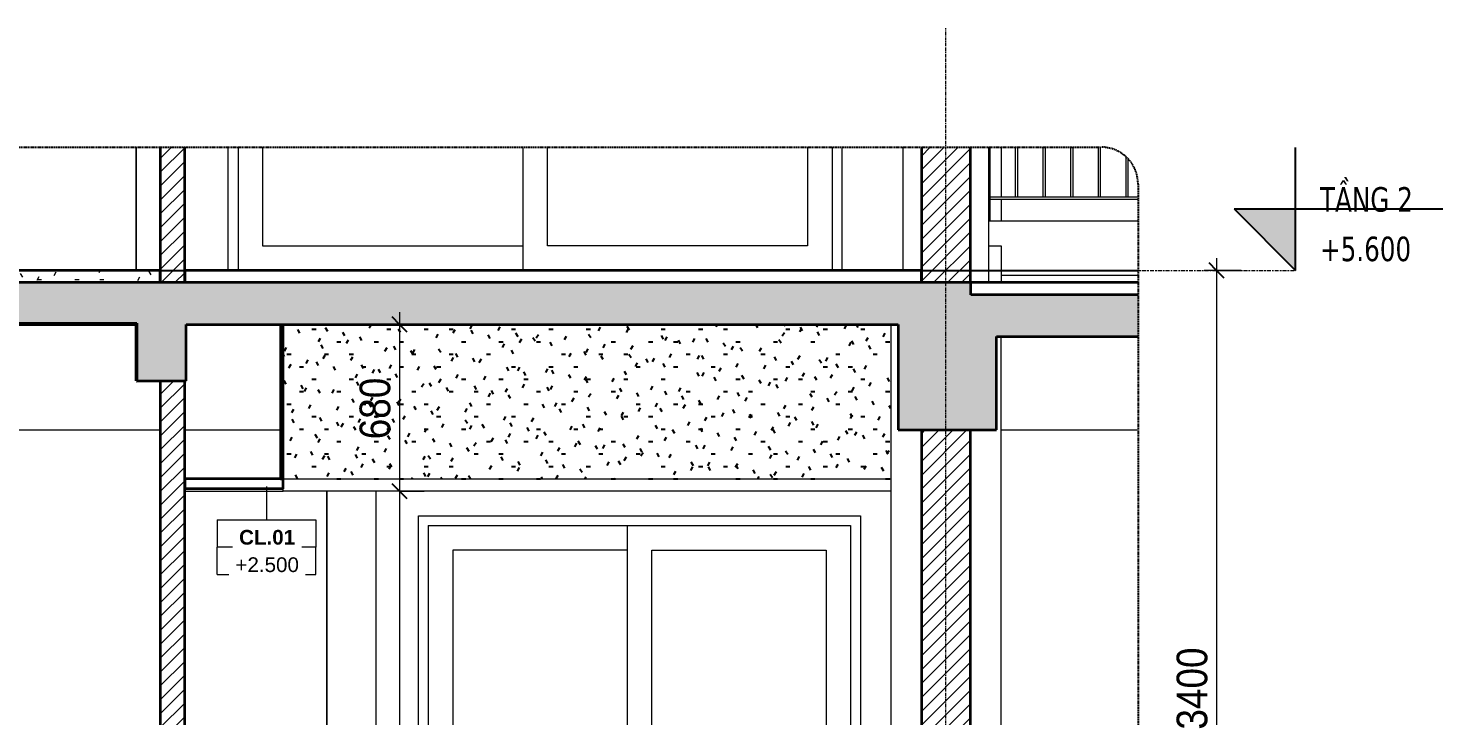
# Model space of a CAD drawing. Header units: millimetres. Extents: x 42054 to 236235, y 253 to 78637.
# Drawn here: x 127290 to 133051, y 3785 to 6586 of the extents above; entities that cross this region are included whole.
import ezdxf

# ---------------------------------------------------------------- set-up
doc = ezdxf.new("R2010")
doc.units = ezdxf.units.MM
for name, pattern in [('Centre', [31.75, 6.35, -4.7625, 15.875, -4.7625]), ('Grid Line', [22.225, 12.7, -3.175, 3.175, -3.175]), ('Hidden', [7.14375, 4.7625, -2.38125]), ('IMPORT-CENTER _2_', [40.64, 25.4, -5.08, 5.08, -5.08])]:
    doc.linetypes.add(name, pattern=pattern)
for name, color, linetype, lineweight in [('0-5', 130, 'Continuous', 5), ('A-ANNO-DIMS', 211, 'Continuous', 9), ('A-ANNO-DIMS-50', 211, 'Continuous', 9), ('A-CLNG', 13, 'Continuous', 18), ('A-CLNG-1', 250, 'Continuous', 35), ('A-CLNG-2', 7, 'Continuous', 18), ('A-CLNG-FNSH-1', 7, 'Continuous', 18), ('A-CLNG-IDEN', 151, 'Continuous', 9), ('A-CLNG-PATT-1', 7, 'Continuous', 18), ('A-CLNG-PATT-2', 31, 'Continuous', 25), ('A-DETL-GENF', 92, 'Continuous', 18), ('A-DETL-GENF-4', 92, 'Hidden', 25), ('A-DETL-GENF-5', 9, 'Continuous', 18), ('A-DETL-MEDM', 33, 'Continuous', 35), ('A-DOOR', 31, 'Continuous', 18), ('A-DOOR-FRAM-1', 31, 'Continuous', 18), ('A-DOOR-GLAZ-1', 31, 'Continuous', 18), ('A-FLOR-FNSH-1', 250, 'Continuous', 35), ('A-FLOR-HRAL', 11, 'Continuous', 18), ('A-FLOR-HRAL-1', 7, 'Continuous', 18), ('A-FLOR-LEVL', 51, 'Continuous', 9), ('A-FLOR-LEVL-1', 51, 'Continuous', 25), ('A-FLOR-LEVL-2', 51, 'Centre', 9), ('A-FLOR-PATT-1', 253, 'Continuous', 18), ('A-FLOR-PATT-3', 67, 'Continuous', 18), ('A-WALL', 113, 'Continuous', 18), ('A-WALL-2', 250, 'Continuous', 35), ('A-WALL-3', 7, 'Continuous', 18), ('A-WALL-PATT-1', 9, 'Continuous', 18), ('A-WALL-PATT-2', 111, 'Continuous', 18), ('G-IMPT', 8, 'Continuous', 18), ('G-IMPT-5', 8, 'IMPORT-CENTER _2_', 18), ('M-EQPM', 50, 'Continuous', 18), ('M-EQPM-3', 50, 'Continuous', 25), ('S-BEAM-1', 7, 'Continuous', 18), ('S-BEAM-2', 90, 'Continuous', 50), ('S-BEAM-3', 191, 'Continuous', 5), ('S-COLS', 52, 'Continuous', 18), ('S-COLS-8', 7, 'Continuous', 18), ('S-GRID-1', 1, 'Grid Line', 9)]:
    doc.layers.add(name, color=color, linetype=linetype, lineweight=lineweight)
doc.styles.add('Arial_3', font='arial.ttf', dxfattribs={"height": 60})
doc.styles.add('Arial_B_3', font='arialbd.ttf', dxfattribs={"height": 60})
doc.styles.add('Tahoma_B_1', font='tahomabd.ttf', dxfattribs={"width": 0.85, "height": 100})
doc.styles.add('UTM Avo', font='', dxfattribs={"width": 0.9, "height": 125})
doc.styles.get('UTM Avo').set_extended_font_data('UTM Avo')
doc.dimstyles.new('1_Dim_chi_tiet_2_5', dxfattribs={"dimscale": 304.8, "dimtxt": 124.912619, "dimasz": 0.19685, "dimexe": 0.164042, "dimexo": 0.0625, "dimgap": 0.016404, "dimtad": 1, "dimdec": 0, "dimrnd": 5, "dimzin": 0, "dimdsep": 46, "dimtxsty": 'UTM Avo', "dimblk1": 'OBLIQUE', "dimblk2": 'OBLIQUE', "dimsah": 1, "dimcen": 0.09, "dimdle": 0.164042, "dimazin": 0, "dimtfac": 1, "dimtdec": 4, "dimtix": 1, "dimtmove": 0, "dimatfit": 3, "dimfxl": 0.328084, "dimfxlon": 1, "dimtvp": 1, "dimtolj": 1, "dimtzin": 0, "dimarcsym": 2})
pattern_1 = [(50, (-63782, 15773.77), (364.368, -31.878), [38.1, -419.1]), (355, (-63782, 15773.77), (-70.486, 382.113), [30.48, -335.28]), (100.451, (-63751.62, 15771.12), (293.885, 350.233), [32.38, -356.18]), (46.184, (-63782, 15875.38), (542.158, -84.086), [57.15, -628.65]), (96.636, (-63736.8, 15868.37), (474.805, 494.855), [48.57, -534.27]), (351.184, (-63782, 15875.4), (474.81, 494.85), [45.72, -502.92]), (21, (-63731.2, 15849.98), (303.2285, -204.5305), [38.1, -419.1]), (326, (-63731.2, 15849.98), (123.604, 368.376), [30.48, -335.28]), (71.451, (-63705.92, 15832.93), (426.834, 163.843), [32.38, -356.18]), (37.5, (-63781.99, 15773.77), (6.1766, 169.1102), [3.353, -327.863, 3.353, -337.007, -336.55]), (37.5, (-63781.99, 15773.77), (6.1766, 169.1102), [-671.576, 3.353, -333.197]), (7.5, (-63781.99, 15773.77), (133.639, 200.3615), [3.353, -190.703, 3.353, -320.243, -128.27]), (7.5, (-63781.99, 15773.77), (133.639, 200.3615), [-517.652, 3.353, -124.917]), (327.5, (-63895.27, 15773.77), (271.1818, -11.4584), [3.353, -123.647, 3.353, -392.887, -525.78]), (327.5, (-63895.27, 15773.77), (271.1818, -11.4584), [-523.24, 3.353, -522.427]), (317.5, (-63946.07, 15773.77), (296.2585, 50.853), [3.353, -161.747, 3.353, -259.791, -373.38]), (317.5, (-63946.07, 15773.77), (296.2585, 50.853), [-428.244, 3.353, -370.027]), (45, (-63781.99, 15773.77), (-125.7236, 125.7236), []), (45, (-63781.99, 15964.27), (-125.7236, 125.7236), [])]
pattern_2 = [(45, (-63781.988, 15773.775), (-28.28427, 28.28427), [])]
pattern_3 = [(0, (-63781.99, 15773.775), (203.2, 50.8), [16.764, -135.636, 16.764, -135.636, -812.8]), (0, (-63781.99, 15773.775), (203.2, 50.8), [-304.8, 16.764, -288.036, 16.764, -135.636, -355.6]), (0, (-63781.99, 15773.775), (203.2, 50.8), [-762, 16.764, -84.836, 16.764, -237.236]), (120, (-63705.79, 15799.175), (-145.5941, 150.57636), [16.764, -135.636, 16.764, -948.436]), (120, (-63705.79, 15799.175), (-145.5941, 150.57636), [-169.164, -135.636, 16.764, -288.036, -508]), (120, (-63705.79, 15799.175), (-145.5941, 150.57636), [-609.6, 16.764, -135.636, 16.764, -338.836]), (120, (-63705.79, 15799.175), (-145.5941, 150.57636), [-778.764, -84.836, 16.764, -237.236]), (240, (-63680.39, 15900.775), (-57.6059, -201.37636), [16.764, -135.636, 16.764, -948.436]), (240, (-63680.39, 15900.775), (-57.6059, -201.37636), [-169.164, -135.636, 16.764, -288.036, -508]), (240, (-63680.39, 15900.775), (-57.6059, -201.37636), [-609.6, 16.764, -135.636, 16.764, -338.836]), (240, (-63680.39, 15900.775), (-57.6059, -201.37636), [-778.764, -84.836, 16.764, -237.236])]
pattern_4 = [(45, (128982.67, 15773.775), (-28.28427, 28.28427), [])]

# ---------------------------------------------------------------- blocks, each defined once
blk = doc.blocks.new('NCV_TKTC_KET CAU_rvt-7-TKCS_CĂN HỘ LOẠI 1A - MẶT CẮT 6')
at = {"layer": 'A-FLOR-PATT-1'}
h = blk.add_hatch(dxfattribs=at)
h.set_pattern_fill('FP_13', color=256, style=0, pattern_type=2)
h.set_pattern_definition(pattern_1)
h.paths.add_polyline_path([(-65032.2, 5380), (-65032.2, 5385), (-68536.9, 5385), (-68536.9, 5380), (-65135.2, 5380)])
h.paths.add_polyline_path([(-70841.9, 5380), (-70111.9, 5380), (-70111.9, 5385), (-70841.9, 5385)])
h.paths.add_polyline_path([(-69835.3, 5500), (-69835.3, 5550), (-69836.9, 5550), (-69836.9, 5500)])
h = blk.add_hatch(dxfattribs=at)
h.set_pattern_fill('FP_13', color=256, style=0, pattern_type=2)
h.set_pattern_definition(pattern_1)
h.paths.add_polyline_path([(-65032.2, 5380), (-65032.2, 5385), (-68536.9, 5385), (-68536.9, 5380), (-65135.2, 5380)])
h.paths.add_polyline_path([(-70841.9, 5380), (-70111.9, 5380), (-70111.9, 5385), (-70841.9, 5385)])
h.paths.add_polyline_path([(-69835.3, 5500), (-69835.3, 5550), (-69836.9, 5550), (-69836.9, 5500)])
at = {"layer": 'S-BEAM-3'}
blk.add_hatch(color=256, dxfattribs=at).paths.add_polyline_path([(-65032.2, 5150), (-65032.2, 5380), (-65034.3, 5380), (-65034.3, 5150)])
at = {"layer": 'A-FLOR-FNSH-1'}
blk.add_line((-68536.9, 5380), (-65032.2, 5380), dxfattribs=at)
at = {"layer": 'S-BEAM-1'}
for p, q in [((-61561.9, 5700), (-61511.9, 5700)), ((-61511.9, 5700), (-61511.9, 5550)), ((-68536.9, 4950), (-64936.9, 4950)), ((-64836.9, 4950), (-64446.9, 4950)), ((-61511.9, 4950), (-60954.4, 4950))]:
    blk.add_line(p, q, dxfattribs=at)
at = {"layer": 'S-BEAM-2'}
for p, q in [((-65034.3, 5385.1), (-65034.3, 5150)), ((-65034.3, 5150), (-65032.2, 5150))]:
    blk.add_line(p, q, dxfattribs=at)
at = {"layer": 'S-COLS-8'}
for p, q in [((-61911.9, 6101.8), (-61911.9, 5600)), ((-61561.9, 5550), (-61561.9, 6101.8)), ((-61961.9, 5380), (-61961.9, 2200)), ((-61511.9, 2150), (-61511.9, 5330))]:
    blk.add_line(p, q, dxfattribs=at)
blk = doc.blocks.new('Railing - 10mm-V98-TKCS_CĂN HỘ LOẠI 1A - MẶT CẮT 6')
at = {"layer": 'A-FLOR-HRAL-1'}
for p, q in [((-61004.4, 6062.5), (-61004.4, 5900)), ((-60994.4, 5900), (-60994.4, 6052.8))]:
    blk.add_line(p, q, dxfattribs=at)
blk = doc.blocks.new('Railing - 10mm-901206-TKCS_CĂN HỘ LOẠI 1A - MẶT CẮT 6')
at = {"layer": 'A-FLOR-HRAL-1'}
for p, q in [((-68756.5, 6101.8), (-68756.5, 5900)), ((-68746.5, 5900), (-68746.5, 6101.8))]:
    blk.add_line(p, q, dxfattribs=at)
blk = doc.blocks.new('Railing - 50 x 10mm-V97-TKCS_CĂN HỘ LOẠI 1A - MẶT CẮT 6')
at = {"layer": 'A-FLOR-HRAL-1'}
blk.add_line((-69759, 5800), (-69759, 6101.8), dxfattribs=at)
blk = doc.blocks.new('Railing - Railing-883275-TKCS_CĂN HỘ LOẠI 1A - MẶT CẮT 6')
at = {"layer": 'A-FLOR-HRAL-1'}
for p, q in [((-61561.9, 5900), (-60954.4, 5900)), ((-61561.9, 5890), (-60954.4, 5890))]:
    blk.add_line(p, q, dxfattribs=at)
for name, p in [('Railing - 50 x 10mm-V97-TKCS_CĂN HỘ LOẠI 1A - MẶT CẮT 6', (8202.1, 0)), ('Railing - 10mm-901206-TKCS_CĂN HỘ LOẠI 1A - MẶT CẮT 6', (7302.1, 0)), ('Railing - 10mm-901206-TKCS_CĂN HỘ LOẠI 1A - MẶT CẮT 6', (7414.6, 0)), ('Railing - 10mm-901206-TKCS_CĂN HỘ LOẠI 1A - MẶT CẮT 6', (7527.1, 0)), ('Railing - 10mm-901206-TKCS_CĂN HỘ LOẠI 1A - MẶT CẮT 6', (7639.6, 0)), ('Railing - 10mm-V98-TKCS_CĂN HỘ LOẠI 1A - MẶT CẮT 6', (0, 0))]:
    blk.add_blockref(name, p)
blk = doc.blocks.new('NCV_TKTC_TANG 2_rvt-6-TKCS_CĂN HỘ LOẠI 1A - MẶT CẮT 6')
at = {"layer": 'A-FLOR-PATT-3'}
h = blk.add_hatch(dxfattribs=at)
h.set_pattern_fill('FP_15', color=256, style=0, pattern_type=2)
h.set_pattern_definition(pattern_3)
h.paths.add_polyline_path([(-68435.3, 5550), (-64936.9, 5550), (-64936.9, 5600), (-68536.9, 5600), (-68536.9, 5550)])
at = {"layer": 'A-WALL-PATT-1'}
h = blk.add_hatch(dxfattribs=at)
h.set_pattern_fill('FP_14', color=256, style=0, pattern_type=2)
h.set_pattern_definition(pattern_2)
h.paths.add_polyline_path([(-64936.9, 5550), (-64836.9, 5550.5), (-64836.9, 6101.8), (-64936.9, 6101.8), (-64936.9, 5571.2)])
at = {"layer": 'A-FLOR-FNSH-1'}
for p, q in [((-64936.9, 5600), (-68536.9, 5600)), ((-64936.9, 5550), (-64936.9, 5600)), ((-61836.9, 5600), (-64836.9, 5600)), ((-64836.9, 5600), (-64836.9, 5550)), ((-61836.9, 5550), (-61836.9, 5600)), ((-60954.4, 5550), (-61635.3, 5550))]:
    blk.add_line(p, q, dxfattribs=at)
at = {"layer": 'A-WALL-2'}
for p, q in [((-64936.9, 6101.8), (-64936.9, 5550)), ((-64836.9, 5550), (-64836.9, 6101.8))]:
    blk.add_line(p, q, dxfattribs=at)
at = {"layer": 'A-WALL-3'}
for p, q in [((-60954.4, 5800), (-61561.9, 5800)), ((-61511.9, 5580), (-60954.4, 5580))]:
    blk.add_line(p, q, dxfattribs=at)
at = {"layer": 'A-FLOR-HRAL'}
blk.add_blockref('Railing - Railing-883275-TKCS_CĂN HỘ LOẠI 1A - MẶT CẮT 6', (0, 0), dxfattribs=at)
blk = doc.blocks.new('CL_01-VÁCH DỰNG THẠCH CAO CĂN HỘ LOẠI 1-6A - CL_01-VÁCH DỰNG THẠCH CAO CĂN HỘ LOẠI 1-6A-815473-TKCS_CĂN HỘ LOẠI 1A - MẶT CẮT 6')
at = {"layer": 'A-CLNG-PATT-2'}
h = blk.add_hatch(dxfattribs=at)
h.set_pattern_fill('FP_15', color=256, style=0, pattern_type=2)
h.set_pattern_definition(pattern_3)
h.paths.add_polyline_path([(-63395.2, 4750), (-61962, 4750), (-61962, 5380), (-64436.9, 5380), (-64436.9, 4750), (-63885.3, 4750)])
at = {"layer": 'A-CLNG-1'}
for p, q in [((-64446.9, 5380), (-64446.9, 4750)), ((-64436.9, 4750), (-64436.9, 5380)), ((-64446.9, 4750), (-64436.9, 4750))]:
    blk.add_line(p, q, dxfattribs=at)
blk = doc.blocks.new('NCV_TKTC_TANG 1_rvt-6-TKCS_CĂN HỘ LOẠI 1A - MẶT CẮT 6')
at = {"layer": 'A-CLNG-PATT-1'}
h = blk.add_hatch(dxfattribs=at)
h.set_pattern_fill('FP_18', color=256, style=0, pattern_type=2)
h.set_pattern_definition([(0, (-63781.99, 15773.77), (406.4, 101.6), [16.764, -288.036, 16.764, -288.036, -1625.6]), (0, (-63781.99, 15773.77), (406.4, 101.6), [-609.6, 16.764, -592.836, 16.764, -288.036, -711.2]), (0, (-63781.99, 15773.77), (406.4, 101.6), [-1524, 16.764, -186.436, 16.764, -491.236]), (120, (-63629.59, 15824.58), (-291.1882, 301.1527), [16.764, -288.036, 16.764, -1913.636]), (120, (-63629.59, 15824.58), (-291.1882, 301.1527), [-321.564, -288.036, 16.764, -592.836, -1016]), (120, (-63629.59, 15824.58), (-291.1882, 301.1527), [-1219.2, 16.764, -288.036, 16.764, -694.436]), (120, (-63629.59, 15824.58), (-291.1882, 301.1527), [-1540.764, -186.436, 16.764, -491.236]), (240, (-63578.79, 16027.77), (-115.2118, -402.7527), [16.764, -288.036, 16.764, -1913.636]), (240, (-63578.79, 16027.77), (-115.2118, -402.7527), [-321.564, -288.036, 16.764, -592.836, -1016]), (240, (-63578.79, 16027.77), (-115.2118, -402.7527), [-1219.2, 16.764, -288.036, 16.764, -694.436]), (240, (-63578.79, 16027.77), (-115.2118, -402.7527), [-1540.764, -186.436, 16.764, -491.236])])
h.paths.add_polyline_path([(-64645, 4700), (-64436.9, 4700), (-64436.9, 4710), (-64836.9, 4710), (-64836.9, 4700), (-64812.8, 4700)])
at = {"layer": 'A-WALL-PATT-1'}
h = blk.add_hatch(dxfattribs=at)
h.set_pattern_fill('FP_14', color=256, style=0, pattern_type=2)
h.set_pattern_definition(pattern_2)
h.paths.add_polyline_path([(-64836.9, 2150), (-64836.9, 5150), (-64936.9, 5150), (-64936.9, 2150)])
at = {"layer": 'A-CLNG-1'}
for p, q in [((-68536.9, 5380), (-65032.2, 5380)), ((-64436.9, 4750), (-64836.9, 4750)), ((-64836.9, 4750), (-64836.9, 4710)), ((-64436.9, 4710), (-64436.9, 4750)), ((-64436.9, 4710), (-64836.9, 4710))]:
    blk.add_line(p, q, dxfattribs=at)
at = {"layer": 'A-CLNG-2'}
for p, q in [((-64436.9, 4750), (-61961.9, 4750)), ((-61961.9, 4700), (-64436.9, 4700))]:
    blk.add_line(p, q, dxfattribs=at)
at = {"layer": 'A-CLNG-FNSH-1'}
for p, q in [((-64836.9, 4710), (-64836.9, 4700)), ((-64836.9, 4700), (-64436.9, 4700)), ((-64436.9, 4700), (-64436.9, 4710))]:
    blk.add_line(p, q, dxfattribs=at)
at = {"layer": 'A-WALL-2'}
for p, q in [((-64936.9, 5150), (-64936.9, 2150)), ((-64836.9, 2150), (-64836.9, 5150))]:
    blk.add_line(p, q, dxfattribs=at)
at = {"layer": 'A-CLNG'}
blk.add_blockref('CL_01-VÁCH DỰNG THẠCH CAO CĂN HỘ LOẠI 1-6A - CL_01-VÁCH DỰNG THẠCH CAO CĂN HỘ LOẠI 1-6A-815473-TKCS_CĂN HỘ LOẠI 1A - MẶT CẮT 6', (0, 0), dxfattribs=at)
blk = doc.blocks.new('DEG_02-DEG_03 - DEG_02B-1800x2400mm-CỬA ĐI 02 CÁNH TRƯỢT-2213204-TKCS_CĂN HỘ LOẠI 1A - MẶT CẮT 6')
at = {"layer": 'A-DOOR'}
for p, q in [((-63035.3, 4560), (-63035.3, 2200)), ((-62935.3, 4460), (-62225.3, 4460)), ((-62935.3, 2300), (-62935.3, 4460)), ((-62225.3, 4460), (-62225.3, 2300)), ((-62225.3, 2300), (-62935.3, 2300))]:
    blk.add_line(p, q, dxfattribs=at)
at = {"layer": 'A-DOOR', "flags": 128}
blk.add_lwpolyline([(-62173.8, 3408.7), (-62174.5, 3408.7), (-62175.9, 3408.7), (-62176.8, 3408.7), (-62176.8, 3408.7)], dxfattribs=at)
at = {"layer": 'A-DOOR'}
for centre, radius, start, end in [((-62175.3, 3400), 20, 360, 180), ((-62175.3, 3400), 20, 180, 240), ((-62176.8, 3399.2), 9.45, 90, 180), ((-62021.5, 3399.2), 164.8, 180, 199.13397), ((-62173.8, 3399.2), 9.45, 0, 90), ((-62329.1, 3399.2), 164.8, 340.86603, 0), ((-62175.3, 3400), 20, 300, 0), ((-62174.9, 3346), 2.34, 199.13397, 261.03098), ((-62175.7, 3346), 2.34, 278.96902, 340.86603)]:
    blk.add_arc(centre, radius, start, end, dxfattribs=at)
at = {"layer": 'A-DOOR-FRAM-1'}
for p, q in [((-63845.3, 4560), (-63845.3, 2200)), ((-63845.3, 4560), (-62125.3, 4560)), ((-62125.3, 4560), (-62125.3, 2200))]:
    blk.add_line(p, q, dxfattribs=at)
at = {"layer": 'A-DOOR-GLAZ-1'}
for p, q in [((-63745.3, 4460), (-63745.3, 2300)), ((-63035.3, 4460), (-63745.3, 4460)), ((-63745.3, 2300), (-63035.3, 2300))]:
    blk.add_line(p, q, dxfattribs=at)
blk = doc.blocks.new('DEG_02-DEG_03 - DEG_02-2500x2400mm-CỬA ĐI 02 CÁNH TRƯỢT-625766-TKCS_CĂN HỘ LOẠI 1A - MẶT CẮT 6')
at = {"layer": 'A-DOOR'}
for p, q in [((-63460.3, 6101.8), (-63460.3, 5600)), ((-63360.3, 5700), (-63360.3, 6101.8)), ((-62300.3, 6101.8), (-62300.3, 5700)), ((-62300.3, 5700), (-63360.3, 5700))]:
    blk.add_line(p, q, dxfattribs=at)
at = {"layer": 'A-DOOR-FRAM-1'}
for p, q in [((-64620.3, 6101.8), (-64620.3, 5600)), ((-62200.3, 6101.8), (-62200.3, 5600))]:
    blk.add_line(p, q, dxfattribs=at)
at = {"layer": 'A-DOOR-GLAZ-1'}
for p, q in [((-64520.3, 6101.8), (-64520.3, 5700)), ((-64520.3, 5700), (-63460.3, 5700))]:
    blk.add_line(p, q, dxfattribs=at)
blk = doc.blocks.new('TKTC_XREF_251221_MB TANG 2-7 - TKTC_XREF_260130_MB TANG 2-5_dwg_$cc-4746808-TKCS_CĂN HỘ LOẠI 1A - MẶT CẮT 6')
at = {"layer": 'G-IMPT-5'}
for p, q in [((-70218.5, 5600), (-70065.5, 5600)), ((-70142, 5600), (-70142, 5600))]:
    blk.add_line(p, q, dxfattribs=at)
at = {"layer": 'M-EQPM'}
for p, q in [((-70142, 5600), (-70196, 5600)), ((-70196, 5600), (-70142, 5600)), ((-70142, 5600), (-70154.5, 5600)), ((-70154.5, 5600), (-70142, 5600)), ((-70142, 5600), (-70129.4, 5600)), ((-70129.4, 5600), (-70142, 5600)), ((-70085.1, 5600), (-70085.1, 5600))]:
    blk.add_line(p, q, dxfattribs=at)
blk = doc.blocks.new('TKTC_XREF_251221_MB TANG 2-7 - TKTC_XREF_260130_MB TANG 2-5_dwg_CUM U_DN100-4746796-TKCS_CĂN HỘ LOẠI 1A - MẶT CẮT 6')
at = {"layer": 'G-IMPT'}
for p, q in [((-70142, 5600), (-70209.1, 5600)), ((-70209.1, 5600), (-70142, 5600)), ((-70142, 5600), (-70201.3, 5600)), ((-70201.3, 5600), (-70142, 5600)), ((-70142, 5600), (-70142, 5600)), ((-70077.1, 5600), (-70142, 5600)), ((-70077.1, 5600), (-70142, 5600)), ((-70077.1, 5600), (-70142, 5600)), ((-70077.1, 5600), (-70142, 5600)), ((-70075.2, 5600), (-70077.1, 5600)), ((-70077.1, 5600), (-70075.2, 5600)), ((-70075.2, 5600), (-70077.1, 5600)), ((-70077.1, 5600), (-70075.2, 5600)), ((-70070.4, 5600), (-70075.2, 5600)), ((-70075.2, 5600), (-70070.4, 5600)), ((-70075.2, 5600), (-70070.4, 5600)), ((-70075.2, 5600), (-70070.4, 5600)), ((-70070.4, 5600), (-70075.2, 5600)), ((-70075.2, 5600), (-70070.4, 5600)), ((-70075.2, 5600), (-70070.4, 5600)), ((-70075.2, 5600), (-70070.4, 5600)), ((-70070.4, 5600), (-70070.4, 5600)), ((-70070.4, 5600), (-70070.4, 5600)), ((-70069.5, 5600), (-70064, 5600)), ((-70064, 5600), (-70069.5, 5600)), ((-70069.5, 5600), (-70064, 5600)), ((-70064, 5600), (-70069.5, 5600)), ((-70063.1, 5600), (-70064, 5600)), ((-70064, 5600), (-70063.1, 5600)), ((-70063.1, 5600), (-70064, 5600)), ((-70064, 5600), (-70063.1, 5600))]:
    blk.add_line(p, q, dxfattribs=at)
blk = doc.blocks.new('TKTC_XREF_251221_MB TANG 2-7 - TKTC_XREF_260130_MB TANG 2-5_dwg_$cc-V101-TKCS_CĂN HỘ LOẠI 1A - MẶT CẮT 6')
at = {"layer": 'G-IMPT-5'}
for p, q in [((-61481.9, 5600), (-61603, 5600)), ((-61542.9, 5600), (-61542.1, 5600))]:
    blk.add_line(p, q, dxfattribs=at)
at = {"layer": 'M-EQPM'}
for p, q in [((-61587.5, 5600), (-61587.5, 5600)), ((-61542.5, 5600), (-61542.8, 5600)), ((-61542.8, 5600), (-61542.2, 5600)), ((-61542.2, 5600), (-61542.5, 5600))]:
    blk.add_line(p, q, dxfattribs=at)
blk = doc.blocks.new('TKTC_XREF_251221_MB TANG 2-7 - TKTC_XREF_260130_MB TANG 2-5_dwg_CUM U_DN100-V102-TKCS_CĂN HỘ LOẠI 1A - MẶT CẮT 6')
at = {"layer": 'G-IMPT'}
for p, q in [((-61606.4, 5600), (-61605.7, 5600)), ((-61605.7, 5600), (-61606.4, 5600)), ((-61606.4, 5600), (-61605.7, 5600)), ((-61605.7, 5600), (-61606.4, 5600)), ((-61601.4, 5600), (-61605.7, 5600)), ((-61605.7, 5600), (-61601.4, 5600)), ((-61601.4, 5600), (-61605.7, 5600)), ((-61605.7, 5600), (-61601.4, 5600)), ((-61600.6, 5600), (-61600.6, 5600)), ((-61600.6, 5600), (-61600.6, 5600)), ((-61600.6, 5600), (-61596.8, 5600)), ((-61596.8, 5600), (-61600.6, 5600)), ((-61596.8, 5600), (-61600.6, 5600)), ((-61596.8, 5600), (-61600.6, 5600)), ((-61600.6, 5600), (-61596.8, 5600)), ((-61596.8, 5600), (-61600.6, 5600)), ((-61596.8, 5600), (-61600.6, 5600)), ((-61596.8, 5600), (-61600.6, 5600)), ((-61596.8, 5600), (-61595.3, 5600)), ((-61595.3, 5600), (-61596.8, 5600)), ((-61596.8, 5600), (-61595.3, 5600)), ((-61595.3, 5600), (-61596.8, 5600)), ((-61595.3, 5600), (-61544, 5600)), ((-61595.3, 5600), (-61544, 5600)), ((-61595.3, 5600), (-61544, 5600)), ((-61595.3, 5600), (-61544, 5600)), ((-61544, 5600), (-61497, 5600)), ((-61497, 5600), (-61544, 5600)), ((-61544, 5600), (-61544, 5600)), ((-61544, 5600), (-61490.9, 5600)), ((-61490.9, 5600), (-61544, 5600))]:
    blk.add_line(p, q, dxfattribs=at)
blk = doc.blocks.new('TKTC_XREF_251221_MB TANG 2-7 - TKTC_XREF_260130_MB TANG 2-5_dwg_THU NUOC - THU NUOC-444531-TKCS_MB TẦNG 1-4746810-TKCS_CĂN HỘ LOẠI 1A - MẶT CẮT 6')
at = {"layer": 'G-IMPT'}
for p, q in [((-68736.8, 5600), (-68886.8, 5600)), ((-68886.8, 5600), (-68736.8, 5600)), ((-68761.8, 5600), (-68861.8, 5600)), ((-68861.8, 5600), (-68761.8, 5600)), ((-68845.8, 5600), (-68851.8, 5600)), ((-68851.8, 5600), (-68845.8, 5600)), ((-68839.4, 5600), (-68833.4, 5600)), ((-68833.4, 5600), (-68839.4, 5600)), ((-68827, 5600), (-68821, 5600)), ((-68821, 5600), (-68827, 5600)), ((-68815, 5600), (-68809, 5600)), ((-68809, 5600), (-68815, 5600)), ((-68815, 5600), (-68809, 5600)), ((-68809, 5600), (-68815, 5600)), ((-68811.8, 5600), (-68811.8, 5600)), ((-68811.8, 5600), (-68811.8, 5600)), ((-68811.8, 5600), (-68811.8, 5600)), ((-68811.8, 5600), (-68811.8, 5600)), ((-68796.5, 5600), (-68802.5, 5600)), ((-68802.5, 5600), (-68796.5, 5600)), ((-68784.1, 5600), (-68790.1, 5600)), ((-68790.1, 5600), (-68784.1, 5600)), ((-68777.7, 5600), (-68771.7, 5600)), ((-68771.7, 5600), (-68777.7, 5600))]:
    blk.add_line(p, q, dxfattribs=at)
blk = doc.blocks.new('TKTC_XREF_251221_MB TANG 2-7 - TKTC_XREF_260130_MB TANG 2-5_dwg_THU NUOC - THU NUOC-444531-TKCS_MB TẦNG 1-4746804-TKCS_CĂN HỘ LOẠI 1A - MẶT CẮT 6')
at = {"layer": 'G-IMPT'}
for p, q in [((-70513.7, 5600), (-70663.7, 5600)), ((-70663.7, 5600), (-70513.7, 5600)), ((-70538.7, 5600), (-70638.7, 5600)), ((-70638.7, 5600), (-70538.7, 5600)), ((-70622.7, 5600), (-70628.7, 5600)), ((-70628.7, 5600), (-70622.7, 5600)), ((-70616.4, 5600), (-70610.4, 5600)), ((-70610.4, 5600), (-70616.4, 5600)), ((-70603.9, 5600), (-70597.9, 5600)), ((-70597.9, 5600), (-70603.9, 5600)), ((-70591.9, 5600), (-70585.9, 5600)), ((-70585.9, 5600), (-70591.9, 5600)), ((-70591.9, 5600), (-70585.9, 5600)), ((-70585.9, 5600), (-70591.9, 5600)), ((-70588.7, 5600), (-70588.7, 5600)), ((-70588.7, 5600), (-70588.7, 5600)), ((-70588.7, 5600), (-70588.7, 5600)), ((-70588.7, 5600), (-70588.7, 5600)), ((-70573.5, 5600), (-70579.5, 5600)), ((-70579.5, 5600), (-70573.5, 5600)), ((-70561, 5600), (-70567, 5600)), ((-70567, 5600), (-70561, 5600)), ((-70554.6, 5600), (-70548.6, 5600)), ((-70548.6, 5600), (-70554.6, 5600))]:
    blk.add_line(p, q, dxfattribs=at)
blk = doc.blocks.new('TKTC_XREF_251221_MB TANG 2-7 - TKTC_XREF_251221_MB TANG 2-7-2039446-TKCS_CĂN HỘ LOẠI 1A - MẶT CẮT 6')
at = {"layer": 'M-EQPM'}
for p, q in [((-62026.7, 5600), (-61877.1, 5600)), ((-61877.1, 5600), (-62026.7, 5600)), ((-61876.9, 5600), (-61827.2, 5600)), ((-61827.2, 5600), (-61876.9, 5600)), ((-61635.3, 5600), (-61595.3, 5600)), ((-61595.3, 5600), (-61635.3, 5600)), ((-61635.3, 5600), (-61595.3, 5600)), ((-61595.3, 5600), (-61635.3, 5600)), ((-61595.3, 5600), (-61475.3, 5600)), ((-61595.3, 5600), (-61475.3, 5600)), ((-61475.3, 5600), (-61595.3, 5600)), ((-61475.3, 5600), (-61561.9, 5600))]:
    blk.add_line(p, q, dxfattribs=at)
at = {"layer": 'M-EQPM-3'}
blk.add_line((-70841.9, 5600), (-60954.4, 5600), dxfattribs=at)
for name, p in [('TKTC_XREF_251221_MB TANG 2-7 - TKTC_XREF_260130_MB TANG 2-5_dwg_THU NUOC - THU NUOC-444531-TKCS_MB TẦNG 1-4746804-TKCS_CĂN HỘ LOẠI 1A - MẶT CẮT 6', (8405, 0)), ('TKTC_XREF_251221_MB TANG 2-7 - TKTC_XREF_260130_MB TANG 2-5_dwg_$cc-4746808-TKCS_CĂN HỘ LOẠI 1A - MẶT CẮT 6', (8200, 0)), ('TKTC_XREF_251221_MB TANG 2-7 - TKTC_XREF_260130_MB TANG 2-5_dwg_CUM U_DN100-4746796-TKCS_CĂN HỘ LOẠI 1A - MẶT CẮT 6', (8200, 0)), ('TKTC_XREF_251221_MB TANG 2-7 - TKTC_XREF_260130_MB TANG 2-5_dwg_CUM U_DN100-V102-TKCS_CĂN HỘ LOẠI 1A - MẶT CẮT 6', (0, 0)), ('TKTC_XREF_251221_MB TANG 2-7 - TKTC_XREF_260130_MB TANG 2-5_dwg_CUM U_DN100-V102-TKCS_CĂN HỘ LOẠI 1A - MẶT CẮT 6', (0, 0)), ('TKTC_XREF_251221_MB TANG 2-7 - TKTC_XREF_260130_MB TANG 2-5_dwg_$cc-V101-TKCS_CĂN HỘ LOẠI 1A - MẶT CẮT 6', (0, 0)), ('TKTC_XREF_251221_MB TANG 2-7 - TKTC_XREF_260130_MB TANG 2-5_dwg_$cc-V101-TKCS_CĂN HỘ LOẠI 1A - MẶT CẮT 6', (0, 0))]:
    blk.add_blockref(name, p)
at = {"extrusion": (0, 0, -1)}
blk.add_blockref('TKTC_XREF_251221_MB TANG 2-7 - TKTC_XREF_260130_MB TANG 2-5_dwg_THU NUOC - THU NUOC-444531-TKCS_MB TẦNG 1-4746810-TKCS_CĂN HỘ LOẠI 1A - MẶT CẮT 6', (130145.4, 0), dxfattribs=at)
blk = doc.blocks.new('BORDER VIEW - BORDER VIEW-3683200-TKCS_CĂN HỘ LOẠI 1A - MẶT CẮT 6')
at = {"layer": 'A-DETL-GENF-4'}
for p, q in [((-70691.9, 6101.8), (-61104.4, 6101.8)), ((-60954.4, 5951.8), (-60954.4, 1730))]:
    blk.add_line(p, q, dxfattribs=at)
blk.add_arc((-61104.4, 5951.8), 150, 0, 90, dxfattribs=at)
blk = doc.blocks.new('Level - CAO ĐỘ LEVEL-350587-TKCS_CĂN HỘ LOẠI 1A - MẶT CẮT 6')
at = {"layer": 'A-FLOR-LEVL'}
blk.add_hatch(color=256, dxfattribs=at).paths.add_polyline_path([(-60313.6, 2450), (-60313.6, 2200), (-60563.6, 2450)])
at = {"layer": 'A-FLOR-LEVL-1'}
for p, q in [((-60313.6, 2200), (-60313.6, 2700)), ((-60563.6, 2450), (-60313.6, 2200)), ((-60563.6, 2450), (-59713.6, 2450))]:
    blk.add_line(p, q, dxfattribs=at)
blk = doc.blocks.new('DIMBLOCK104-TKCS_CĂN HỘ LOẠI 1A - MẶT CẮT 6')
at = {"layer": 'A-ANNO-DIMS-50'}
for p, q in [((132129.7, 5650), (132129.7, 2150)), ((132229.7, 5600), (132079.7, 5600)), ((132129.7, 5600), (132229.7, 5600)), ((132229.7, 2200), (132079.7, 2200)), ((132129.7, 2200), (132229.7, 2200))]:
    blk.add_line(p, q, dxfattribs=at)
at = {"layer": 'A-ANNO-DIMS-50', "lineweight": 25}
for p, q in [((132129.7, 5600), (132099.7, 5630)), ((132129.7, 5600), (132159.7, 5570)), ((132129.7, 2200), (132099.7, 2230)), ((132129.7, 2200), (132159.7, 2170))]:
    blk.add_line(p, q, dxfattribs=at)
at = {"layer": 'A-ANNO-DIMS-50', "color": 0, "insert": (131967.3, 3728.8), "char_height": 125, "width": 410.824, "attachment_point": 1, "rotation": 90, "line_spacing_factor": 1.110334, "style": 'UTM Avo'}
blk.add_mtext('3400', dxfattribs=at)
blk = doc.blocks.new('_Oblique')
at = {"color": 0, "linetype": 'ByBlock', "lineweight": -2}
blk.add_line((-0.5, -0.5), (0.5, 0.5), dxfattribs=at)
blk = doc.blocks.new('DIMBLOCK112-TKCS_CĂN HỘ LOẠI 1A - MẶT CẮT 6')
at = {"layer": 'A-ANNO-DIMS-50'}
for p, q in [((128801.9, 5430), (128801.9, 4700)), ((128901.9, 5380), (128751.9, 5380)), ((128801.9, 5380), (128901.9, 5380)), ((128901.9, 4700), (128751.9, 4700)), ((128801.9, 4700), (128901.9, 4700))]:
    blk.add_line(p, q, dxfattribs=at)
at = {"layer": 'A-ANNO-DIMS-50', "lineweight": 25}
for p, q in [((128801.9, 5380), (128771.9, 5410)), ((128801.9, 5380), (128831.9, 5350)), ((128801.9, 4700), (128771.9, 4730)), ((128801.9, 4700), (128831.9, 4670))]:
    blk.add_line(p, q, dxfattribs=at)
at = {"layer": 'A-ANNO-DIMS-50', "color": 0, "insert": (128639.5, 4911.6), "char_height": 125, "width": 308.118, "attachment_point": 1, "rotation": 90, "line_spacing_factor": 1.110334, "style": 'UTM Avo'}
blk.add_mtext('680', dxfattribs=at)
blk = doc.blocks.new('DIMBLOCK113-TKCS_CĂN HỘ LOẠI 1A - MẶT CẮT 6')
at = {"layer": 'A-ANNO-DIMS-50', "lineweight": 25}
for p, q in [((128801.9, 4700), (128771.9, 4730)), ((128801.9, 4700), (128831.9, 4670)), ((128801.9, 2200), (128771.9, 2230)), ((128801.9, 2200), (128831.9, 2170))]:
    blk.add_line(p, q, dxfattribs=at)
at = {"layer": 'A-ANNO-DIMS-50'}
for p, q in [((128901.9, 4700), (128751.9, 4700)), ((128801.9, 4700), (128801.9, 2150)), ((128801.9, 4700), (128901.9, 4700)), ((128901.9, 2200), (128751.9, 2200)), ((128801.9, 2200), (128901.9, 2200))]:
    blk.add_line(p, q, dxfattribs=at)
at = {"layer": 'A-ANNO-DIMS-50', "color": 0, "insert": (128639.5, 3278.8), "char_height": 125, "width": 410.824, "attachment_point": 1, "rotation": 90, "line_spacing_factor": 1.110334, "style": 'UTM Avo'}
blk.add_mtext('2500', dxfattribs=at)
blk = doc.blocks.new('M_Ceiling Tag w Height - M_Ceiling Tag w Height-4076435-TKCS_CĂN HỘ LOẠI 1A - MẶT CẮT 6')
at = {"layer": 'A-CLNG-IDEN'}
for p, q in [((-64705.2, 4583.2), (-64705.2, 4472)), ((-64705.2, 4583.2), (-64304, 4583.2)), ((-64304, 4583.2), (-64304, 4472)), ((-64705.2, 4360.7), (-64705.2, 4472)), ((-64304, 4472), (-64705.2, 4472)), ((-64304, 4360.7), (-64304, 4472)), ((-64705.2, 4360.7), (-64304, 4360.7))]:
    blk.add_line(p, q, dxfattribs=at)

msp = doc.modelspace()

# ---------------------------------------------------------------- hatches: boundary and pattern name
at = {"layer": 'A-DETL-GENF-5'}
h = msp.add_hatch(dxfattribs=at)
h.set_pattern_fill('FP_13', color=256, style=0, pattern_type=2)
h.set_pattern_definition([(50, (128982.67, 15773.77), (364.368, -31.878), [38.1, -419.1]), (355, (128982.67, 15773.77), (-70.486, 382.113), [30.48, -335.28]), (100.451, (129013.03, 15771.12), (293.885, 350.233), [32.38, -356.18]), (46.184, (128982.67, 15875.38), (542.158, -84.086), [57.15, -628.65]), (96.636, (129027.85, 15868.37), (474.805, 494.855), [48.57, -534.27]), (351.184, (128982.67, 15875.4), (474.81, 494.85), [45.72, -502.92]), (21, (129033.47, 15849.98), (303.2285, -204.5305), [38.1, -419.1]), (326, (129033.47, 15849.98), (123.604, 368.376), [30.48, -335.28]), (71.451, (129058.74, 15832.93), (426.834, 163.843), [32.38, -356.18]), (37.5, (128982.67, 15773.77), (6.1766, 169.1102), [3.353, -327.863, 3.353, -337.007, -336.55]), (37.5, (128982.67, 15773.77), (6.1766, 169.1102), [-671.576, 3.353, -333.197]), (7.5, (128982.67, 15773.77), (133.639, 200.3615), [3.353, -190.703, 3.353, -320.243, -128.27]), (7.5, (128982.67, 15773.77), (133.639, 200.3615), [-517.652, 3.353, -124.917]), (327.5, (128869.38, 15773.77), (271.1818, -11.4584), [3.353, -123.647, 3.353, -392.887, -525.78]), (327.5, (128869.38, 15773.77), (271.1818, -11.4584), [-523.24, 3.353, -522.427]), (317.5, (128818.58, 15773.77), (296.2585, 50.853), [3.353, -161.747, 3.353, -259.791, -373.38]), (317.5, (128818.58, 15773.77), (296.2585, 50.853), [-428.244, 3.353, -370.027]), (45, (128982.67, 15773.77), (-125.7236, 125.7236), []), (45, (128982.67, 15964.27), (-125.7236, 125.7236), [])])
h.paths.add_polyline_path([(131127.7, 4950), (131233.2, 4950), (131233.2, 5330), (131810.2, 5330), (131810.2, 5500), (131129.3, 5500), (131129.3, 5550), (124127.7, 5550), (124127.7, 5500), (122927.7, 5500), (122927.7, 5550), (121922.7, 5550), (121922.7, 5385), (122652.7, 5385), (122652.7, 4951.3), (123152.7, 4951.3), (123152.7, 5335), (124227.7, 5335), (124227.7, 5385), (127732.4, 5385), (127732.4, 5150), (127932.7, 5150), (127932.7, 5380), (130833.2, 5380), (130833.2, 4950), (130927.7, 4950)])
at = {"layer": 'A-WALL-PATT-2'}
h = msp.add_hatch(dxfattribs=at)
h.set_pattern_fill('FP_14', color=256, style=0, pattern_type=2)
h.set_pattern_definition(pattern_4)
h.paths.add_polyline_path([(131127.7, 5550), (131127.7, 6101.8), (130927.7, 6101.8), (130927.7, 5550)])
h = msp.add_hatch(dxfattribs=at)
h.set_pattern_fill('FP_14', color=256, style=0, pattern_type=2)
h.set_pattern_definition(pattern_4)
h.paths.add_polyline_path([(130927.7, 2150), (131127.7, 2150), (131127.7, 4950), (130927.7, 4950), (130927.7, 2696.7)])

# ---------------------------------------------------------------- linework, layer by layer
at = {"layer": 'A-CLNG-IDEN'}
msp.add_line((128260.1, 4718.7), (128260.1, 4583.2), dxfattribs=at)
at = {"layer": 'A-DETL-MEDM'}
for p, q in [((131129.3, 5550), (124127.7, 5550)), ((131129.3, 5500), (131129.3, 5550)), ((131810.2, 5500), (131129.3, 5500)), ((124227.7, 5385), (127732.4, 5385)), ((127732.4, 5385), (127732.4, 5150)), ((127932.7, 5150), (127932.7, 5380)), ((127932.7, 5380), (130833.2, 5380)), ((130833.2, 5380), (130833.2, 4950)), ((131233.2, 4950), (131233.2, 5330)), ((131233.2, 5330), (131810.2, 5330)), ((127732.4, 5150), (127932.7, 5150)), ((130833.2, 4950), (131233.2, 4950))]:
    msp.add_line(p, q, dxfattribs=at)
at = {"layer": 'A-FLOR-LEVL-2'}
msp.add_line((121529.2, 5600), (132451.1, 5600), dxfattribs=at)
at = {"layer": 'A-WALL'}
for p, q in [((127729.3, 5600), (127729.3, 6101.8)), ((127929.3, 6101.8), (127929.3, 5600)), ((128104.3, 5600), (128104.3, 6101.8)), ((130604.3, 6101.8), (130604.3, 5600)), ((131252.7, 6101.8), (131252.7, 5900)), ((131252.7, 5890), (131252.7, 5800)), ((128506.1, 2200), (128506.1, 4700)), ((128706.1, 4700), (128706.1, 2200)), ((128879.3, 2200), (128879.3, 4600)), ((128879.3, 4600), (130679.3, 4600)), ((130679.3, 4600), (130679.3, 2200))]:
    msp.add_line(p, q, dxfattribs=at)
at = {"layer": 'A-WALL-2'}
for p, q in [((130927.7, 6101.8), (130927.7, 5550)), ((131127.7, 5550), (131127.7, 6101.8)), ((130927.7, 4950), (130927.7, 2150)), ((131127.7, 2150), (131127.7, 4950))]:
    msp.add_line(p, q, dxfattribs=at)
at = {"layer": 'S-COLS'}
for p, q in [((127729.3, 6101.8), (127729.3, 5600)), ((127929.3, 6101.8), (127929.3, 5600)), ((128506.1, 4700), (128506.1, 2200)), ((128706.1, 4700), (128706.1, 2200))]:
    msp.add_line(p, q, dxfattribs=at)
at = {"layer": 'S-GRID-1'}
for p, q in [((131027.7, 5336.3), (131027.7, 6586.3)), ((131027.7, 2220.3), (131027.7, 5336.3))]:
    msp.add_line(p, q, dxfattribs=at)

# ---------------------------------------------------------------- block references
at = {"layer": '0-5'}
for name in ['NCV_TKTC_KET CAU_rvt-7-TKCS_CĂN HỘ LOẠI 1A - MẶT CẮT 6', 'NCV_TKTC_TANG 2_rvt-6-TKCS_CĂN HỘ LOẠI 1A - MẶT CẮT 6', 'NCV_TKTC_TANG 1_rvt-6-TKCS_CĂN HỘ LOẠI 1A - MẶT CẮT 6']:
    msp.add_blockref(name, (192764.7, 0), dxfattribs=at)
at = {"layer": 'A-CLNG-IDEN'}
msp.add_blockref('M_Ceiling Tag w Height - M_Ceiling Tag w Height-4076435-TKCS_CĂN HỘ LOẠI 1A - MẶT CẮT 6', (192764.7, 0), dxfattribs=at)
at = {"layer": 'A-DETL-GENF'}
msp.add_blockref('BORDER VIEW - BORDER VIEW-3683200-TKCS_CĂN HỘ LOẠI 1A - MẶT CẮT 6', (192764.7, 0), dxfattribs=at)
at = {"layer": 'A-DOOR'}
for name in ['DEG_02-DEG_03 - DEG_02-2500x2400mm-CỬA ĐI 02 CÁNH TRƯỢT-625766-TKCS_CĂN HỘ LOẠI 1A - MẶT CẮT 6', 'DEG_02-DEG_03 - DEG_02B-1800x2400mm-CỬA ĐI 02 CÁNH TRƯỢT-2213204-TKCS_CĂN HỘ LOẠI 1A - MẶT CẮT 6']:
    msp.add_blockref(name, (192764.7, 0), dxfattribs=at)
at = {"layer": 'A-FLOR-LEVL-1'}
msp.add_blockref('Level - CAO ĐỘ LEVEL-350587-TKCS_CĂN HỘ LOẠI 1A - MẶT CẮT 6', (192764.7, 3400), dxfattribs=at)
at = {"layer": 'M-EQPM'}
msp.add_blockref('TKTC_XREF_251221_MB TANG 2-7 - TKTC_XREF_251221_MB TANG 2-7-2039446-TKCS_CĂN HỘ LOẠI 1A - MẶT CẮT 6', (192764.7, 0), dxfattribs=at)

# ---------------------------------------------------------------- texts
at = {"layer": 'A-FLOR-LEVL', "char_height": 100, "line_spacing_factor": 0.996129, "style": 'Tahoma_B_1'}
for s, insert, width, attachment_point in [('\\pt510,1020,1530,2040,2550,3060,3570,4080,4590,5100,5610,6120,6630,7140,7650,8160,8670,9180,9690,10200,10710,11220,11730,12240,12750,13260,13770,14280,14790,15300,15810,16320;TẦNG 2', (132551.4, 5837.2), 452.625, 7), ('\\pt212.5,425,637.5,850,1062.5,1275,1487.5,1700,1912.5,2125,2337.5,2550,2762.5,2975,3187.5,3400,3612.5,3825,4037.5,4250,4462.5,4675,4887.5,5100,5312.5,5525,5737.5,5950,6162.5,6375,6587.5,6800;+5.600', (132551.4, 5737.5), 441.575, 1)]:
    msp.add_mtext(s, dxfattribs=dict(at, insert=insert, width=width, attachment_point=attachment_point))

# ---------------------------------------------------------------- dimensions: what is measured, and where the dimension line sits
at = {"layer": 'A-ANNO-DIMS'}
for base, p1, p2, override, picture, middle in [((132129.7, 2200), (132229.7, 5600), (132229.7, 2200), {"dimpost": '<>', "dimfxl": 3400}, 'DIMBLOCK104-TKCS_CĂN HỘ LOẠI 1A - MẶT CẮT 6', (132060, 3900)), ((128801.9, 4700), (128901.9, 5380), (128901.9, 4700), {"dimpost": '<>', "dimfxl": 680}, 'DIMBLOCK112-TKCS_CĂN HỘ LOẠI 1A - MẶT CẮT 6', (128732.2, 5040)), ((128801.9, 2200), (128901.9, 4700), (128901.9, 2200), {"dimpost": '<>', "dimfxl": 2500}, 'DIMBLOCK113-TKCS_CĂN HỘ LOẠI 1A - MẶT CẮT 6', (128732.2, 3450))]:
    dim = msp.add_linear_dim(base=base, p1=p1, p2=p2, angle=90, dimstyle='1_Dim_chi_tiet_2_5', override=override, dxfattribs=at)
    dim.commit()
    dim.dimension.update_dxf_attribs({"geometry": picture, "text_midpoint": middle})

# ---------------------------------------------------------------- next in the draw order: texts
at = {"layer": 'A-CLNG-IDEN', "insert": (128262.8, 4512), "char_height": 60, "width": 251.5, "attachment_point": 5, "line_spacing_factor": 0.936439, "style": 'Arial_B_3', "bg_fill": 3, "box_fill_scale": 1.25, "bg_fill_color": 256, "bg_fill_true_color": 13158600, "bg_fill_transparency": 0}
msp.add_mtext('\\pt634.9998,1270.0002,1905,2539.9998,3175.0002,3810,4444.9998,5080.0002,5715,6349.9998,6985.0002,7620,8254.9998,8890.0002,9525,10159.9998,10795.0002,11430,12064.9998,12700.0002,13335,13969.9998,14605.0002,15240,15874.9998,16510.0002,17145,17779.9998,18415.0002,19050,19684.9998,20320.0002;CL.01', dxfattribs=at)

# ---------------------------------------------------------------- next in the draw order: texts
at = {"layer": 'A-CLNG-IDEN', "insert": (128263.1, 4400.3), "char_height": 60, "width": 281, "attachment_point": 5, "line_spacing_factor": 0.936439, "style": 'Arial_3', "bg_fill": 3, "box_fill_scale": 1.25, "bg_fill_color": 256, "bg_fill_true_color": 13158600, "bg_fill_transparency": 0}
msp.add_mtext('\\pt634.9998,1270.0002,1905,2539.9998,3175.0002,3810,4444.9998,5080.0002,5715,6349.9998,6985.0002,7620,8254.9998,8890.0002,9525,10159.9998,10795.0002,11430,12064.9998,12700.0002,13335,13969.9998,14605.0002,15240,15874.9998,16510.0002,17145,17779.9998,18415.0002,19050,19684.9998,20320.0002;+2.500', dxfattribs=at)

doc.saveas('drawing.dxf')
